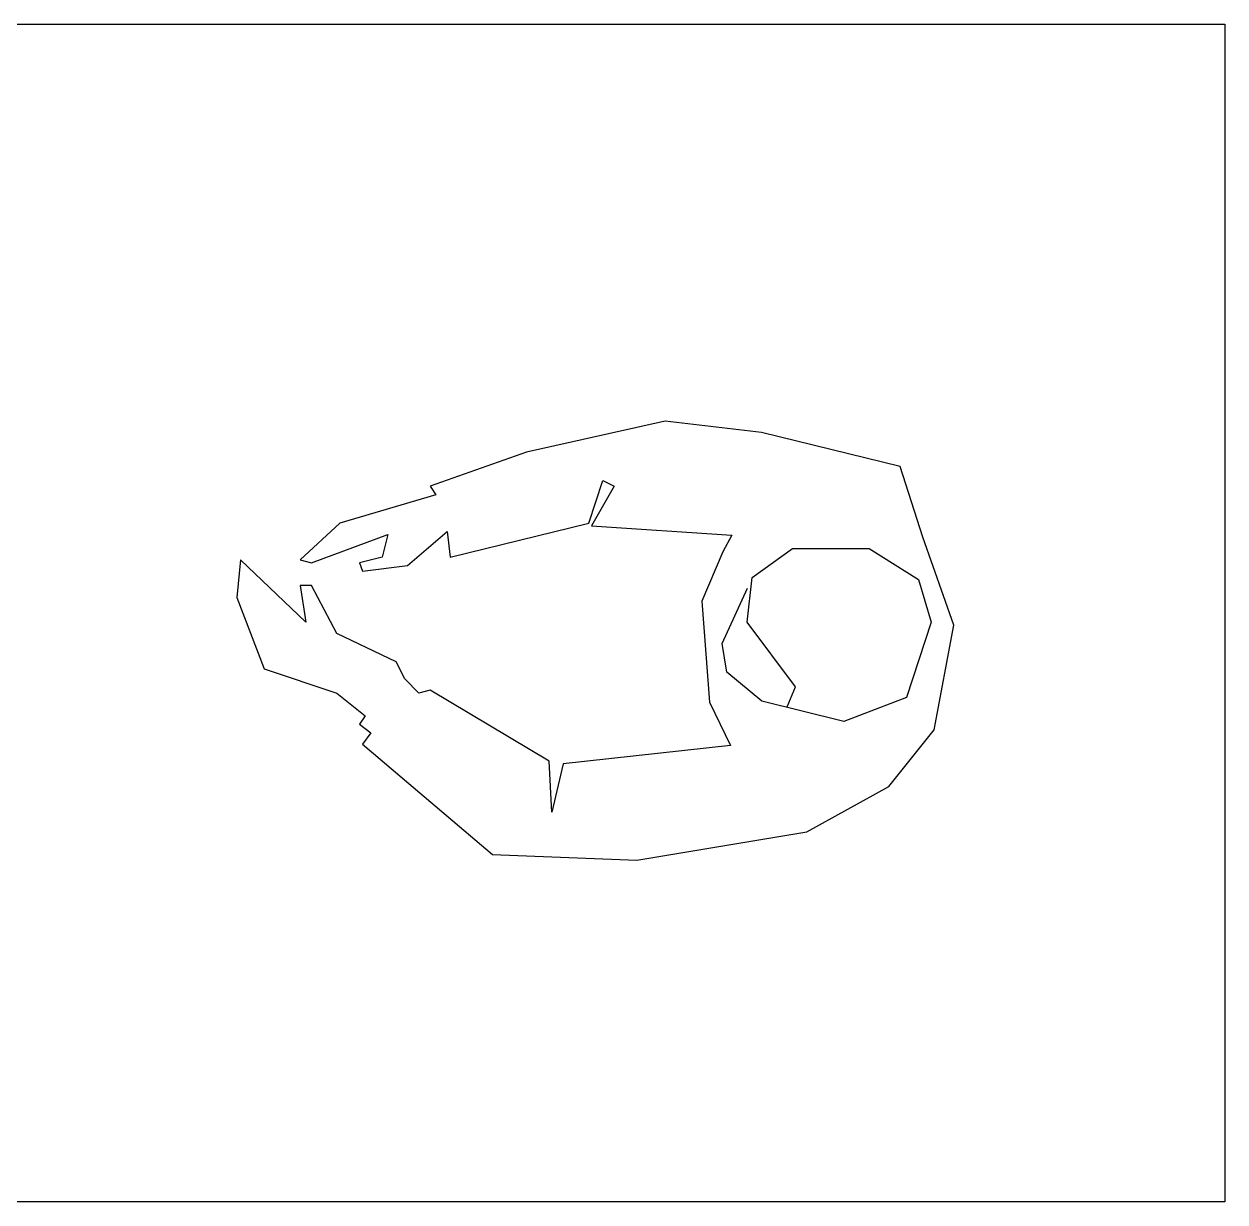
# Model space of a CAD drawing. Header units: millimetres. Extents: x -9564 to 18143, y -28921 to 24346.
# Drawn here: x 8090 to 8825, y 19236 to 19957 of the extents above; entities that cross this region are included whole.
import ezdxf

# ---------------------------------------------------------------- set-up
doc = ezdxf.new("R2010")
doc.units = ezdxf.units.MM
doc.header["$LTSCALE"] = 100
doc.layers.add('freecads.com', color=7, linetype='Continuous')

msp = doc.modelspace()

# ---------------------------------------------------------------- linework, layer by layer
at = {"color": 3}
for p, q in [((8024.82, 19957.32), (8824.82, 19957.32)), ((8824.82, 19957.32), (8824.82, 19236.32)), ((8824.82, 19236.32), (8023.39, 19236.32))]:
    msp.add_line(p, q, dxfattribs=at)
at = {"layer": 'freecads.com'}
for p, q in [((8482.1, 19714.32), (8397.19, 19695.25)), ((8541.02, 19707.39), (8482.1, 19714.32)), ((8625.93, 19686.58), (8541.02, 19707.39)), ((8397.19, 19695.25), (8338.27, 19674.44)), ((8639.79, 19643.22), (8625.93, 19686.58)), ((8435.31, 19651.89), (8443.98, 19677.91)), ((8443.98, 19677.91), (8450.91, 19674.44)), ((8341.74, 19669.23), (8282.82, 19651.89)), ((8338.27, 19674.44), (8341.74, 19669.23)), ((8450.91, 19674.44), (8437.04, 19650.16)), ((8282.82, 19651.89), (8258.56, 19629.35)), ((8350.4, 19631.08), (8435.31, 19651.89)), ((8437.04, 19650.16), (8522.86, 19644.51)), ((8265.49, 19627.61), (8312.28, 19644.96)), ((8312.28, 19644.96), (8308.81, 19631.08)), ((8324.41, 19625.88), (8348.67, 19646.69)), ((8348.67, 19646.69), (8350.4, 19631.08)), ((8522.86, 19644.51), (8517.42, 19634.35)), ((8658.85, 19589.46), (8639.79, 19643.22)), ((8517.42, 19634.35), (8504.44, 19604)), ((8535.34, 19618.63), (8560.08, 19636.29)), ((8560.08, 19636.29), (8606.87, 19636.29)), ((8606.87, 19636.29), (8637.11, 19617.26)), ((8222.14, 19629.37), (8219.74, 19606.32)), ((8262.02, 19591.2), (8222.14, 19629.37)), ((8258.56, 19629.35), (8265.49, 19627.61)), ((8308.81, 19631.08), (8294.95, 19627.61)), ((8294.95, 19627.61), (8296.68, 19622.41)), ((8296.68, 19622.41), (8324.41, 19625.88)), ((8532.35, 19591.2), (8535.34, 19618.63)), ((8265.49, 19613.74), (8258.56, 19613.74)), ((8258.56, 19613.74), (8262.02, 19591.2)), ((8281.08, 19584.26), (8265.49, 19613.74)), ((8516.97, 19578.23), (8532.44, 19612.1)), ((8637.11, 19617.26), (8644.99, 19591.2)), ((8219.74, 19606.32), (8236.56, 19562.61)), ((8504.44, 19604), (8509.24, 19542.26)), ((8561.89, 19551.62), (8532.35, 19591.2)), ((8644.99, 19591.2), (8629.74, 19545.09)), ((8646.72, 19525.3), (8658.85, 19589.46)), ((8317.47, 19566.92), (8281.08, 19584.26)), ((8519.91, 19560.55), (8516.97, 19578.23)), ((8322.67, 19556.51), (8317.47, 19566.92)), ((8236.56, 19562.61), (8281.08, 19547.84)), ((8541.29, 19542.88), (8519.91, 19560.55)), ((8331.34, 19547.84), (8322.67, 19556.51)), ((8556.73, 19539.43), (8561.89, 19551.62)), ((8281.08, 19547.84), (8298.41, 19533.97)), ((8338.27, 19549.58), (8331.34, 19547.84)), ((8411.05, 19506.22), (8338.27, 19549.58)), ((8629.74, 19545.09), (8591.41, 19530.36)), ((8509.24, 19542.26), (8522.13, 19515.63)), ((8591.41, 19530.36), (8541.29, 19542.88)), ((8298.41, 19533.97), (8294.95, 19528.77)), ((8294.95, 19528.77), (8301.88, 19523.56)), ((8301.88, 19523.56), (8296.68, 19516.63)), ((8619, 19490.61), (8646.72, 19525.3)), ((8296.68, 19516.63), (8376.39, 19448.99)), ((8522.13, 19515.63), (8419.72, 19504.49)), ((8412.78, 19475.01), (8411.05, 19506.22)), ((8419.72, 19504.49), (8412.78, 19475.01)), ((8568.74, 19462.87), (8619, 19490.61)), ((8464.77, 19445.53), (8568.74, 19462.87)), ((8376.39, 19448.99), (8464.77, 19445.53))]:
    msp.add_line(p, q, dxfattribs=at)

doc.saveas('drawing.dxf')
